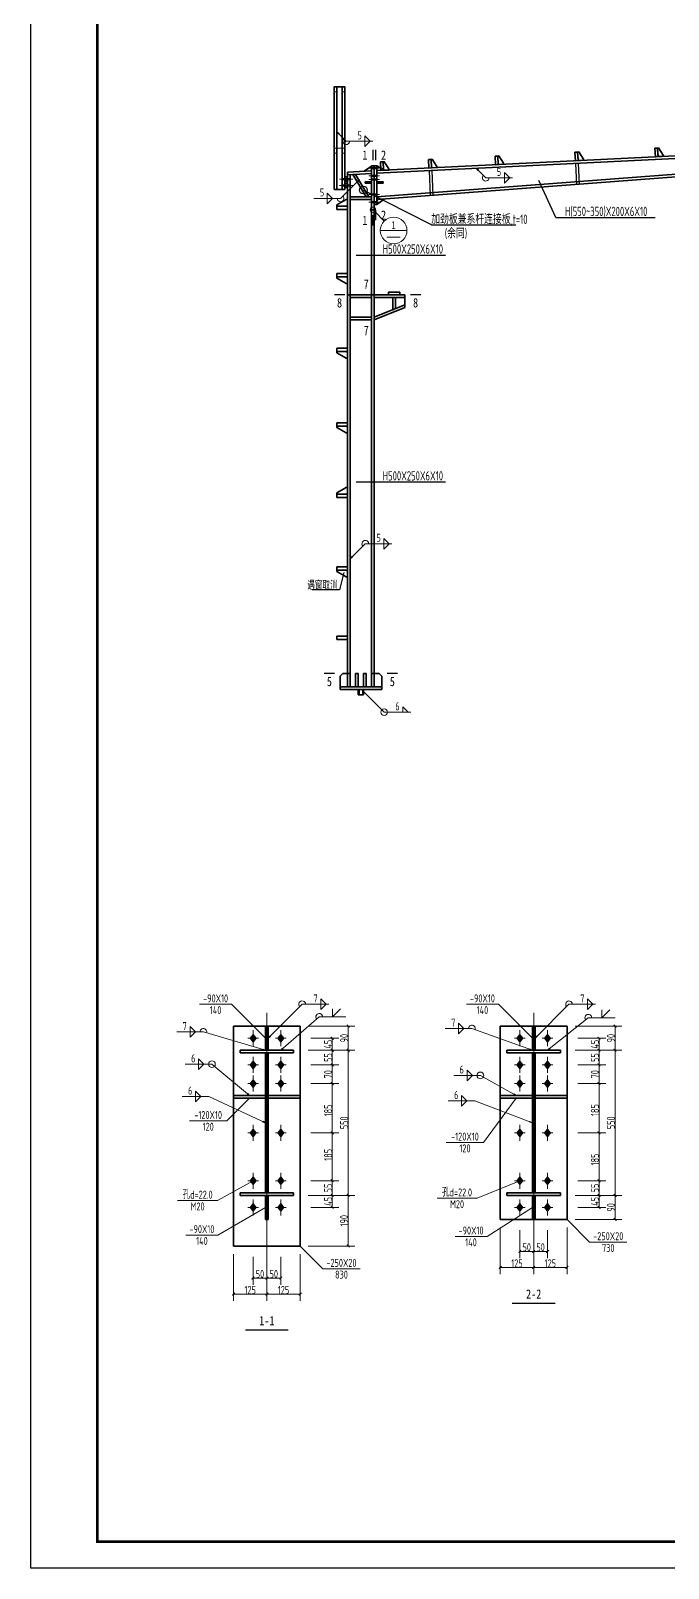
# Model space of a CAD drawing. Extents: x 2072855 to 2883818, y 17306032 to 17674225.
# Drawn here: x 2305502 to 2329397, y 17335470 to 17393118 of the extents above; entities that cross this region are included whole.
import ezdxf
from ezdxf.enums import TextEntityAlignment as Align

# ---------------------------------------------------------------- set-up
doc = ezdxf.new("R2010")
doc.units = 0
doc.header["$LTSCALE"] = 1000
doc.header["$MEASUREMENT"] = 0
doc.linetypes.add('线型6', pattern=[8.75, 5, -1.25, 1.25, -1.25])
for name, color, linetype, lineweight in [('10', 7, 'Continuous', 35), ('114', 2, 'Continuous', 18), ('116', 1, 'Continuous', 35), ('12', 2, 'Continuous', 35), ('14', 2, 'Continuous', 35), ('20', 2, 'Continuous', 35), ('墙线__粗线', 7, 'Continuous', 18), ('尺寸标注', 9, 'Continuous', 18), ('焊缝标注', 9, 'Continuous', 18), ('索引符号标注', 9, 'Continuous', 18), ('螺栓孔标注', 9, 'Continuous', 18), ('钢板标注', 9, 'Continuous', 18)]:
    doc.layers.add(name, color=color, linetype=linetype, lineweight=lineweight)
for name, color, linetype in [('3T_WOOD', 21, 'Continuous'), ('BALCONY', 6, 'Continuous'), ('TK', 4, 'Continuous')]:
    doc.layers.add(name, color=color, linetype=linetype)
doc.styles.add('FromPkpm', font='Pkpmeng', dxfattribs={"width": 0.7, "bigfont": 'hztxt'})
doc.styles.add('TSSD_Dimension', font='Tssdeng.shx', dxfattribs={"width": 0.7, "bigfont": 'hztxt.shx'})
doc.styles.add('宋体', font='', dxfattribs={"width": 0.8})
doc.styles.add('黑体', font='simhei.ttf', dxfattribs={"width": 0.8})
doc.styles.get('宋体').set_extended_font_data('SimSun')

# ---------------------------------------------------------------- blocks, each defined once
blk = doc.blocks.new('_ArchTick')
at = {"color": 0, "linetype": 'ByBlock', "const_width": 0.4}
blk.add_lwpolyline([(-0.5, -0.5), (0.5, 0.5)], dxfattribs=at)
blk = doc.blocks.new('w453w53')
at = {"layer": '12', "color": 4}
for p, q in [((473598, 1381074, -5700), (474078, 1381074, -5700)), ((473598, 1380924, -5700), (473598, 1381074, -5700)), ((473598, 1381074, -5700), (474078, 1381074, -5700)), ((473598, 1380924, -5700), (473598, 1380864, -5700)), ((473598, 1380864, -5700), (474019, 1380624, -5700)), ((474078, 1380865, -5700), (474018, 1380924, -5700)), ((474019, 1380624, -5700), (474078, 1380625, -5700)), ((474078, 1381074, -5700), (474078, 1380925, -5700)), ((474078, 1380625, -5700), (474078, 1380865, -5700))]:
    blk.add_line(p, q, dxfattribs=at)
at = {"layer": '12', "color": 4, "elevation": -5700}
blk.add_lwpolyline([(474078, 1380925), (473598, 1380925)], dxfattribs=at)
blk = doc.blocks.new('2Q3QQA2W3Q')
at = {"const_width": 37.7}
for points in [[(2196944, 17692849), (2196844, 17692849), (2196844, 17693043), (2197244, 17693043), (2197244, 17692849), (2197147, 17692849)], [(2196944, 17690549), (2196844, 17690549), (2196844, 17690743), (2197244, 17690743), (2197244, 17690549), (2197147, 17690549)]]:
    blk.add_lwpolyline(points, dxfattribs=at)
at = {"layer": '12', "color": 4}
for p, q in [((2196944, 17672443), (2197344, 17672443)), ((2196944, 17672318), (2196944, 17672443)), ((2196944, 17672443), (2197344, 17672443))]:
    blk.add_line(p, q, dxfattribs=at)
blk.add_lwpolyline([(2197344, 17672318), (2196944, 17672318)], dxfattribs=at)
at = {"extrusion": (0, 0, -1), "xscale": 0.8331249952316284, "yscale": 0.8331249952316284, "zscale": -0.8331250001039336, "rotation": 180}
for p in [(-1802378, 18839050, -4749), (-1802378, 18828250, -4749)]:
    blk.add_blockref('w453w53', p, dxfattribs=at)
at = {"extrusion": (0, 0, -1), "xscale": -0.8331249952316284, "yscale": 0.8331249952316284, "zscale": -0.8331250001039336}
for p in [(-1802378, 16535436, -4749), (-1802378, 16532636, -4749), (-1802378, 16529836, -4749), (-1802378, 16524436, -4749)]:
    blk.add_blockref('w453w53', p, dxfattribs=at)
blk = doc.blocks.new('GeYuanFrame_66021773', base_point=(20.09, 4.53))
at = {"layer": 'TK'}
blk.add_lwpolyline([(20.09, 4.53), (20.09, 598.53), (1176.09, 598.53), (1176.09, 4.53)], close=True, dxfattribs=at)
at = {"layer": 'TK', "const_width": 1}
blk.add_lwpolyline([(45.09, 588.53), (1166.09, 588.53), (1166.09, 14.53), (45.09, 14.53)], close=True, dxfattribs=at)

msp = doc.modelspace()

# ---------------------------------------------------------------- hatches: boundary and pattern name
at = {"layer": '10'}
for points in [[(2313832.6, 17355472.3), (2313732.6, 17355342.3), (2313832.6, 17355212.3), (2313932.6, 17355342.3)], [(2314872.6, 17355472.3), (2314772.6, 17355342.3), (2314872.6, 17355212.3), (2314972.6, 17355342.3)], [(2323832.6, 17355472.3), (2323732.6, 17355342.3), (2323832.6, 17355212.3), (2323932.6, 17355342.3)], [(2324872.6, 17355472.3), (2324772.6, 17355342.3), (2324872.6, 17355212.3), (2324972.6, 17355342.3)], [(2313832.6, 17354472.3), (2313732.6, 17354342.3), (2313832.6, 17354212.3), (2313932.6, 17354342.3)], [(2314872.6, 17354472.3), (2314772.6, 17354342.3), (2314872.6, 17354212.3), (2314972.6, 17354342.3)], [(2323832.6, 17354472.3), (2323732.6, 17354342.3), (2323832.6, 17354212.3), (2323932.6, 17354342.3)], [(2324872.6, 17354472.3), (2324772.6, 17354342.3), (2324872.6, 17354212.3), (2324972.6, 17354342.3)], [(2313832.6, 17353772.3), (2313732.6, 17353642.3), (2313832.6, 17353512.3), (2313932.6, 17353642.3)], [(2314872.6, 17353772.3), (2314772.6, 17353642.3), (2314872.6, 17353512.3), (2314972.6, 17353642.3)], [(2323832.6, 17353772.3), (2323732.6, 17353642.3), (2323832.6, 17353512.3), (2323932.6, 17353642.3)], [(2324872.6, 17353772.3), (2324772.6, 17353642.3), (2324872.6, 17353512.3), (2324972.6, 17353642.3)], [(2313832.6, 17351922.3), (2313732.6, 17351792.3), (2313832.6, 17351662.3), (2313932.6, 17351792.3)], [(2314872.6, 17351922.3), (2314772.6, 17351792.3), (2314872.6, 17351662.3), (2314972.6, 17351792.3)], [(2323832.6, 17351922.3), (2323732.6, 17351792.3), (2323832.6, 17351662.3), (2323932.6, 17351792.3)], [(2324872.6, 17351922.3), (2324772.6, 17351792.3), (2324872.6, 17351662.3), (2324972.6, 17351792.3)], [(2313832.6, 17350130.8), (2313732.6, 17350000.8), (2313832.6, 17349870.8), (2313932.6, 17350000.8)], [(2314872.6, 17350130.8), (2314772.6, 17350000.8), (2314872.6, 17349870.8), (2314972.6, 17350000.8)], [(2323832.6, 17350130.8), (2323732.6, 17350000.8), (2323832.6, 17349870.8), (2323932.6, 17350000.8)], [(2324872.6, 17350130.8), (2324772.6, 17350000.8), (2324872.6, 17349870.8), (2324972.6, 17350000.8)], [(2313832.6, 17349130.8), (2313732.6, 17349000.8), (2313832.6, 17348870.8), (2313932.6, 17349000.8)], [(2314872.6, 17349130.8), (2314772.6, 17349000.8), (2314872.6, 17348870.8), (2314972.6, 17349000.8)], [(2323832.6, 17349130.8), (2323732.6, 17349000.8), (2323832.6, 17348870.8), (2323932.6, 17349000.8)], [(2324872.6, 17349130.8), (2324772.6, 17349000.8), (2324872.6, 17348870.8), (2324972.6, 17349000.8)]]:
    msp.add_hatch(color=1, dxfattribs=at).paths.add_polyline_path(points)
at = {"layer": '焊缝标注'}
for points in [[(2316975.7, 17389331), (2317035.5, 17389249.6), (2317056.8, 17389270.7)], [(2322201.9, 17387959.9), (2322261.8, 17387878.4), (2322283.1, 17387899.6)], [(2317825.6, 17387539.3), (2317744.2, 17387479.3), (2317765.3, 17387458.1)], [(2317825.6, 17387539.3), (2317744.2, 17387479.3), (2317765.3, 17387458.1)], [(2317475.7, 17373319.9), (2317557, 17373380), (2317535.8, 17373401.2)], [(2317900.7, 17368418.7), (2317960.5, 17368337.2), (2317981.8, 17368358.4)], [(2314402.6, 17355342.3), (2314484, 17355402.4), (2314462.8, 17355423.6)], [(2324402.6, 17355342.3), (2324484, 17355402.4), (2324462.8, 17355423.6)], [(2314302.6, 17354892.3), (2314211, 17354934.9), (2314202.5, 17354906.2)], [(2314872.6, 17354892.3), (2314957.9, 17354946.6), (2314938.2, 17354969.2)], [(2324302.6, 17354892.3), (2324213.6, 17354940.3), (2324203.5, 17354912.1)], [(2324872.6, 17354892.3), (2324960.1, 17354943), (2324941.4, 17354966.4)], [(2313702.6, 17353192.3), (2313635.5, 17353267.9), (2313616.3, 17353244.9)], [(2323702.6, 17353192.3), (2323622.8, 17353254.3), (2323608.1, 17353228.2)], [(2314302.6, 17352171.5), (2314218.2, 17352227.2), (2314205.6, 17352200)], [(2324302.6, 17352171.5), (2324214.5, 17352221.1), (2324203.9, 17352193.1)]]:
    msp.add_hatch(color=256, dxfattribs=at).paths.add_polyline_path(points)

# ---------------------------------------------------------------- linework, layer by layer
at = {"color": 3, "lineweight": 35, "ltscale": 100}
for p, q in [((2316875.7, 17387163.6), (2316875.7, 17391018.7)), ((2316875.7, 17391018.7), (2316975.7, 17391018.7)), ((2316875.7, 17391018.7), (2317275.7, 17391018.7)), ((2316975.7, 17387163.6), (2316975.7, 17391018.7)), ((2317175.7, 17387163.6), (2317175.7, 17391018.7)), ((2317175.7, 17391018.7), (2317275.7, 17391018.7)), ((2317275.7, 17387163.6), (2317275.7, 17391018.7)), ((2318475.7, 17387873.7), (2333375.7, 17388618.7)), ((2318475.7, 17387773.6), (2333380.7, 17388518.8)), ((2317375.7, 17387718.6), (2317475.7, 17387723.6)), ((2317375.7, 17383218.7), (2317375.7, 17387718.6)), ((2317475.7, 17383218.7), (2317475.7, 17387723.6)), ((2318475.7, 17386886.7), (2333405.6, 17388019.5)), ((2318475.7, 17386786.4), (2333410.6, 17387919.6)), ((2316875.7, 17387163.6), (2317275.7, 17387163.6)), ((2318275.7, 17383218.7), (2318275.7, 17386406.4)), ((2318275.7, 17386406.4), (2318375.7, 17386406.4)), ((2318375.7, 17383218.7), (2318375.7, 17386406.4)), ((2317375.7, 17368518.7), (2317375.7, 17383218.7)), ((2317375.7, 17383218.7), (2317475.7, 17383218.7)), ((2317475.7, 17368518.7), (2317475.7, 17383218.7)), ((2317475.7, 17383218.7), (2318275.7, 17383218.7)), ((2318275.7, 17368518.7), (2318275.7, 17383218.7)), ((2318275.7, 17383218.7), (2318375.7, 17383218.7)), ((2318375.7, 17368518.7), (2318375.7, 17383218.7))]:
    msp.add_line(p, q, dxfattribs=at)
at = {"layer": '10', "linetype": '线型6', "lineweight": 18, "ltscale": 100}
for p, q in [((2314352.6, 17347050.8), (2314352.6, 17356300.8)), ((2324352.6, 17348050.8), (2324352.6, 17356300.8))]:
    msp.add_line(p, q, dxfattribs=at)
at = {"layer": '10', "color": 9, "lineweight": 18, "ltscale": 100}
for p, q in [((2313832.6, 17355642.3), (2313832.6, 17355042.3)), ((2314872.6, 17355642.3), (2314872.6, 17355042.3)), ((2323832.6, 17355642.3), (2323832.6, 17355042.3)), ((2324872.6, 17355642.3), (2324872.6, 17355042.3)), ((2314032.6, 17355342.3), (2313632.6, 17355342.3)), ((2315072.6, 17355342.3), (2314672.6, 17355342.3)), ((2324032.6, 17355342.3), (2323632.6, 17355342.3)), ((2325072.6, 17355342.3), (2324672.6, 17355342.3)), ((2314032.6, 17354342.3), (2313632.6, 17354342.3)), ((2313832.6, 17354642.3), (2313832.6, 17354042.3)), ((2315072.6, 17354342.3), (2314672.6, 17354342.3)), ((2314872.6, 17354642.3), (2314872.6, 17354042.3)), ((2324032.6, 17354342.3), (2323632.6, 17354342.3)), ((2323832.6, 17354642.3), (2323832.6, 17354042.3)), ((2325072.6, 17354342.3), (2324672.6, 17354342.3)), ((2324872.6, 17354642.3), (2324872.6, 17354042.3)), ((2313832.6, 17353942.3), (2313832.6, 17353342.3)), ((2314872.6, 17353942.3), (2314872.6, 17353342.3)), ((2323832.6, 17353942.3), (2323832.6, 17353342.3)), ((2324872.6, 17353942.3), (2324872.6, 17353342.3)), ((2314032.6, 17353642.3), (2313632.6, 17353642.3)), ((2315072.6, 17353642.3), (2314672.6, 17353642.3)), ((2324032.6, 17353642.3), (2323632.6, 17353642.3)), ((2325072.6, 17353642.3), (2324672.6, 17353642.3)), ((2313832.6, 17352092.3), (2313832.6, 17351492.3)), ((2314872.6, 17352092.3), (2314872.6, 17351492.3)), ((2323832.6, 17352092.3), (2323832.6, 17351492.3)), ((2324872.6, 17352092.3), (2324872.6, 17351492.3)), ((2314032.6, 17351792.3), (2313632.6, 17351792.3)), ((2315072.6, 17351792.3), (2314672.6, 17351792.3)), ((2324032.6, 17351792.3), (2323632.6, 17351792.3)), ((2325072.6, 17351792.3), (2324672.6, 17351792.3)), ((2313832.6, 17350300.8), (2313832.6, 17349700.8)), ((2314872.6, 17350300.8), (2314872.6, 17349700.8)), ((2323832.6, 17350300.8), (2323832.6, 17349700.8)), ((2324872.6, 17350300.8), (2324872.6, 17349700.8)), ((2314032.6, 17350000.8), (2313632.6, 17350000.8)), ((2315072.6, 17350000.8), (2314672.6, 17350000.8)), ((2324032.6, 17350000.8), (2323632.6, 17350000.8)), ((2325072.6, 17350000.8), (2324672.6, 17350000.8)), ((2313832.6, 17349300.8), (2313832.6, 17348700.8)), ((2314872.6, 17349300.8), (2314872.6, 17348700.8)), ((2323832.6, 17349300.8), (2323832.6, 17348700.8)), ((2324872.6, 17349300.8), (2324872.6, 17348700.8)), ((2314032.6, 17349000.8), (2313632.6, 17349000.8)), ((2315072.6, 17349000.8), (2314672.6, 17349000.8)), ((2324032.6, 17349000.8), (2323632.6, 17349000.8)), ((2325072.6, 17349000.8), (2324672.6, 17349000.8))]:
    msp.add_line(p, q, dxfattribs=at)
at = {"layer": '10', "color": 3, "lineweight": 35, "ltscale": 100}
for p, q in [((2315352.6, 17354892.3), (2313352.6, 17354892.3)), ((2313352.6, 17354892.3), (2313352.6, 17354792.3)), ((2315352.6, 17354792.3), (2315352.6, 17354892.3)), ((2325352.6, 17354892.3), (2323352.6, 17354892.3)), ((2323352.6, 17354892.3), (2323352.6, 17354792.3)), ((2325352.6, 17354792.3), (2325352.6, 17354892.3)), ((2313352.6, 17354792.3), (2315352.6, 17354792.3)), ((2314302.6, 17349550.8), (2314302.6, 17354792.3)), ((2314402.6, 17349550.8), (2314402.6, 17354792.3)), ((2323352.6, 17354792.3), (2325352.6, 17354792.3)), ((2324302.6, 17349550.8), (2324302.6, 17354792.3)), ((2324402.6, 17349550.8), (2324402.6, 17354792.3)), ((2315352.6, 17349550.8), (2313352.6, 17349550.8)), ((2313352.6, 17349550.8), (2313352.6, 17349450.8)), ((2313352.6, 17349450.8), (2315352.6, 17349450.8)), ((2315352.6, 17349450.8), (2315352.6, 17349550.8)), ((2325352.6, 17349550.8), (2323352.6, 17349550.8)), ((2323352.6, 17349550.8), (2323352.6, 17349450.8)), ((2323352.6, 17349450.8), (2325352.6, 17349450.8)), ((2325352.6, 17349450.8), (2325352.6, 17349550.8))]:
    msp.add_line(p, q, dxfattribs=at)
at = {"layer": '10', "lineweight": 35, "ltscale": 100, "const_width": 50}
for points in [[(2318325.7, 17388655.4), (2318325.7, 17388255.4)], [(2318425.7, 17388655.4), (2318425.7, 17388255.4)], [(2318325.7, 17385806.4), (2318325.7, 17386206.4)], [(2318425.7, 17386006.4), (2318425.7, 17386406.4)], [(2318375.7, 17383818.7), (2318375.7, 17383418.7)], [(2316875.7, 17383218.7), (2317275.7, 17383218.7)], [(2320125.7, 17383218.7), (2319725.7, 17383218.7)], [(2318375.7, 17381678.7), (2318375.7, 17382078.7)], [(2316495.7, 17369018.7), (2316895.7, 17369018.7)], [(2319255.7, 17369018.7), (2318855.7, 17369018.7)], [(2323542.6, 17345400.8), (2325162.6, 17345400.8)], [(2313542.6, 17344400.8), (2315162.6, 17344400.8)]]:
    msp.add_lwpolyline(points, dxfattribs=at)
at = {"layer": '10', "color": 1, "linetype": 'Continuous'}
for points in [[(2313832.6, 17355472.3), (2313732.6, 17355342.3), (2313832.6, 17355212.3), (2313932.6, 17355342.3)], [(2314872.6, 17355472.3), (2314772.6, 17355342.3), (2314872.6, 17355212.3), (2314972.6, 17355342.3)], [(2323832.6, 17355472.3), (2323732.6, 17355342.3), (2323832.6, 17355212.3), (2323932.6, 17355342.3)], [(2324872.6, 17355472.3), (2324772.6, 17355342.3), (2324872.6, 17355212.3), (2324972.6, 17355342.3)], [(2313832.6, 17354472.3), (2313732.6, 17354342.3), (2313832.6, 17354212.3), (2313932.6, 17354342.3)], [(2314872.6, 17354472.3), (2314772.6, 17354342.3), (2314872.6, 17354212.3), (2314972.6, 17354342.3)], [(2323832.6, 17354472.3), (2323732.6, 17354342.3), (2323832.6, 17354212.3), (2323932.6, 17354342.3)], [(2324872.6, 17354472.3), (2324772.6, 17354342.3), (2324872.6, 17354212.3), (2324972.6, 17354342.3)], [(2313832.6, 17353772.3), (2313732.6, 17353642.3), (2313832.6, 17353512.3), (2313932.6, 17353642.3)], [(2314872.6, 17353772.3), (2314772.6, 17353642.3), (2314872.6, 17353512.3), (2314972.6, 17353642.3)], [(2323832.6, 17353772.3), (2323732.6, 17353642.3), (2323832.6, 17353512.3), (2323932.6, 17353642.3)], [(2324872.6, 17353772.3), (2324772.6, 17353642.3), (2324872.6, 17353512.3), (2324972.6, 17353642.3)], [(2313832.6, 17351922.3), (2313732.6, 17351792.3), (2313832.6, 17351662.3), (2313932.6, 17351792.3)], [(2314872.6, 17351922.3), (2314772.6, 17351792.3), (2314872.6, 17351662.3), (2314972.6, 17351792.3)], [(2323832.6, 17351922.3), (2323732.6, 17351792.3), (2323832.6, 17351662.3), (2323932.6, 17351792.3)], [(2324872.6, 17351922.3), (2324772.6, 17351792.3), (2324872.6, 17351662.3), (2324972.6, 17351792.3)], [(2313832.6, 17350130.8), (2313732.6, 17350000.8), (2313832.6, 17349870.8), (2313932.6, 17350000.8)], [(2314872.6, 17350130.8), (2314772.6, 17350000.8), (2314872.6, 17349870.8), (2314972.6, 17350000.8)], [(2323832.6, 17350130.8), (2323732.6, 17350000.8), (2323832.6, 17349870.8), (2323932.6, 17350000.8)], [(2324872.6, 17350130.8), (2324772.6, 17350000.8), (2324872.6, 17349870.8), (2324972.6, 17350000.8)], [(2313832.6, 17349130.8), (2313732.6, 17349000.8), (2313832.6, 17348870.8), (2313932.6, 17349000.8)], [(2314872.6, 17349130.8), (2314772.6, 17349000.8), (2314872.6, 17348870.8), (2314972.6, 17349000.8)], [(2323832.6, 17349130.8), (2323732.6, 17349000.8), (2323832.6, 17348870.8), (2323932.6, 17349000.8)], [(2324872.6, 17349130.8), (2324772.6, 17349000.8), (2324872.6, 17348870.8), (2324972.6, 17349000.8)]]:
    msp.add_lwpolyline(points, close=True, dxfattribs=at)
at = {"layer": '114', "lineweight": 18, "ltscale": 100}
for p, q in [((2318175.7, 17387963.7), (2318575.7, 17387963.7)), ((2317075.7, 17387558.6), (2317575.7, 17387558.6)), ((2317075.7, 17387318.6), (2317575.7, 17387318.6)), ((2318175.7, 17387683.6), (2318575.7, 17387683.6)), ((2318175.7, 17387543.6), (2318575.7, 17387543.6)), ((2318175.7, 17386976.7), (2318575.7, 17386976.7)), ((2318175.7, 17386696.4), (2318575.7, 17386696.4))]:
    msp.add_line(p, q, dxfattribs=at)
at = {"layer": '114', "color": 1, "lineweight": 70, "ltscale": 100}
for p, q in [((2318275.7, 17387963.7), (2318475.7, 17387963.7)), ((2317175.7, 17387558.6), (2317475.7, 17387558.6)), ((2317175.7, 17387318.6), (2317475.7, 17387318.6)), ((2318275.7, 17387683.6), (2318475.7, 17387683.6)), ((2318275.7, 17387543.6), (2318475.7, 17387543.6)), ((2318275.7, 17386976.7), (2318475.7, 17386976.7)), ((2318275.7, 17386696.4), (2318475.7, 17386696.4))]:
    msp.add_line(p, q, dxfattribs=at)
at = {"layer": '116', "lineweight": 35, "ltscale": 100}
for p, q in [((2317775.7, 17368418.7), (2317775.7, 17368218.7)), ((2317775.7, 17368218.7), (2317975.7, 17368218.7)), ((2317805.7, 17368418.7), (2317805.7, 17368218.7)), ((2317945.7, 17368418.7), (2317945.7, 17368218.7)), ((2317975.7, 17368418.7), (2317975.7, 17368218.7))]:
    msp.add_line(p, q, dxfattribs=at)
at = {"layer": '12', "lineweight": 35, "ltscale": 100}
for p, q in [((2320508.2, 17388295.6), (2320408.4, 17388290.6)), ((2320408.4, 17388290.6), (2320424.4, 17387971)), ((2320524.2, 17387976), (2320508.2, 17388295.6)), ((2323005.1, 17388420.4), (2322905.2, 17388415.4)), ((2322905.2, 17388415.4), (2322921.2, 17388095.8)), ((2323021.1, 17388100.8), (2323005.1, 17388420.4)), ((2326001.4, 17388570.4), (2325901.5, 17388565.4)), ((2325901.5, 17388565.4), (2325917.5, 17388245.8)), ((2326017.4, 17388250.8), (2326001.4, 17388570.4)), ((2328997.6, 17388720.2), (2328897.7, 17388715.2)), ((2328897.7, 17388715.2), (2328913.7, 17388395.6)), ((2328913.7, 17388395.6), (2329013.6, 17388400.6)), ((2329013.6, 17388400.6), (2328997.6, 17388720.2)), ((2318710.5, 17388205.7), (2318610.6, 17388200.7)), ((2318610.6, 17388200.7), (2318626.6, 17387881.1)), ((2318626.6, 17387881.1), (2318726.5, 17387886.1)), ((2318726.5, 17387886.1), (2318710.5, 17388205.7)), ((2320424.4, 17387971), (2320524.2, 17387976)), ((2322921.2, 17388095.8), (2323021.1, 17388100.8)), ((2325917.5, 17388245.8), (2326017.4, 17388250.8))]:
    msp.add_line(p, q, dxfattribs=at)
for points in [[(2320722, 17388025.9), (2320724, 17387986), (2320564.2, 17387978), (2320522.2, 17388015.9), (2320508.2, 17388295.6), (2320548.2, 17388297.6)], [(2323218.9, 17388150.8), (2323220.9, 17388110.8), (2323061.1, 17388102.8), (2323019.1, 17388140.8), (2323005.1, 17388420.4), (2323045.1, 17388422.4)], [(2326215.1, 17388300.7), (2326217.1, 17388260.8), (2326057.3, 17388252.8), (2326015.4, 17388290.7), (2326001.4, 17388570.4), (2326041.3, 17388572.4)], [(2329211.4, 17388450.5), (2329213.4, 17388410.6), (2329053.6, 17388402.6), (2329011.6, 17388440.5), (2328997.6, 17388720.2), (2329037.6, 17388722.2)], [(2318924.2, 17387936), (2318926.2, 17387896.1), (2318766.4, 17387888.1), (2318724.5, 17387926), (2318710.5, 17388205.7), (2318750.4, 17388207.7)]]:
    msp.add_lwpolyline(points, close=True, dxfattribs=at)
at = {"layer": '14', "lineweight": 35, "ltscale": 100}
for p, q in [((2317375.7, 17387818.7), (2318275.7, 17387863.7)), ((2317375.7, 17387718.6), (2317375.7, 17387818.7)), ((2318275.7, 17387763.6), (2317375.7, 17387718.6)), ((2317675.4, 17387733.6), (2317575.5, 17387728.6)), ((2317575.5, 17387728.6), (2318075.7, 17386886.6)), ((2318175.7, 17386886.6), (2317675.4, 17387733.6)), ((2317996, 17387849.7), (2318275.7, 17388043.7)), ((2318235.7, 17387861.7), (2317996, 17387849.7)), ((2318275.7, 17387903.7), (2318235.7, 17387861.7)), ((2318275.7, 17386406.4), (2318275.7, 17388055.4)), ((2318275.7, 17388055.4), (2318375.7, 17388055.4)), ((2318275.7, 17388043.7), (2318275.7, 17387903.7)), ((2318275.7, 17387863.7), (2318275.7, 17387763.6)), ((2318375.7, 17388055.4), (2318375.7, 17386406.4)), ((2318375.7, 17386606.4), (2318375.7, 17388055.4)), ((2318375.7, 17388055.4), (2318475.7, 17388055.4)), ((2318475.7, 17388055.4), (2318475.7, 17386606.4)), ((2318475.7, 17387913.7), (2318475.7, 17388053.7)), ((2318475.7, 17388053.7), (2318755.3, 17387887.7)), ((2318515.6, 17387875.7), (2318475.7, 17387913.7)), ((2318755.3, 17387887.7), (2318515.6, 17387875.7)), ((2317275.7, 17387478.6), (2317275.7, 17387638.6)), ((2317275.7, 17387638.6), (2317375.7, 17387638.6)), ((2317375.7, 17387478.6), (2317275.7, 17387478.6)), ((2317275.7, 17387238.6), (2317275.7, 17387398.6)), ((2317275.7, 17387398.6), (2317375.7, 17387398.6)), ((2317375.7, 17387238.6), (2317275.7, 17387238.6)), ((2317375.7, 17387638.6), (2317375.7, 17387478.6)), ((2317375.7, 17387398.6), (2317375.7, 17387238.6)), ((2318275.7, 17387453.6), (2318035.7, 17387453.6)), ((2318035.7, 17387453.6), (2318035.7, 17387403.6)), ((2318035.7, 17387403.6), (2318275.7, 17387403.6)), ((2318275.7, 17387403.6), (2318275.7, 17387453.6)), ((2318475.7, 17387453.6), (2318715.7, 17387453.6)), ((2318475.7, 17387403.6), (2318475.7, 17387453.6)), ((2318715.7, 17387403.6), (2318475.7, 17387403.6)), ((2318715.7, 17387453.6), (2318715.7, 17387403.6)), ((2317475.7, 17386886.6), (2318275.7, 17386886.6)), ((2317475.7, 17386786.6), (2317475.7, 17386886.6)), ((2318275.7, 17386786.6), (2317475.7, 17386786.6)), ((2318075.7, 17386886.6), (2318175.7, 17386886.6)), ((2318275.7, 17386886.6), (2318275.7, 17386786.6)), ((2318475.7, 17386606.4), (2318375.7, 17386606.4)), ((2318754.9, 17386807.6), (2318475.7, 17386606.4)), ((2318475.7, 17386746.4), (2318515.5, 17386789.5)), ((2318475.7, 17386606.4), (2318475.7, 17386746.4)), ((2318515.5, 17386789.5), (2318754.9, 17386807.6)), ((2318375.7, 17386406.4), (2318275.7, 17386406.4)), ((2317475.7, 17383218.7), (2318275.7, 17383218.7)), ((2317475.7, 17383118.7), (2317475.7, 17383218.7)), ((2318275.7, 17383118.7), (2317475.7, 17383118.7)), ((2318275.7, 17383218.7), (2318275.7, 17383118.7)), ((2318375.7, 17383218.7), (2319525.7, 17383218.7)), ((2318375.7, 17383118.7), (2318375.7, 17383218.7)), ((2319525.7, 17383118.7), (2318375.7, 17383118.7)), ((2318375.7, 17383118.7), (2318375.7, 17382378.7)), ((2319525.7, 17383118.7), (2318375.7, 17383118.7)), ((2318915.7, 17383318.7), (2319335.7, 17383318.7)), ((2318915.7, 17383218.7), (2318915.7, 17383318.7)), ((2319335.7, 17383218.7), (2318915.7, 17383218.7)), ((2319075.7, 17382658.7), (2319075.7, 17383118.7)), ((2319075.7, 17383118.7), (2319175.7, 17383118.7)), ((2319175.7, 17383118.7), (2319175.7, 17382698.7)), ((2319335.7, 17383318.7), (2319335.7, 17383218.7)), ((2319525.7, 17383218.7), (2319525.7, 17383118.7)), ((2319525.7, 17382838.7), (2319525.7, 17383118.7)), ((2318375.7, 17382378.7), (2319525.7, 17382838.7)), ((2318375.7, 17382378.7), (2319525.7, 17382838.7)), ((2319525.7, 17382738.7), (2318375.7, 17382278.7)), ((2319175.7, 17382698.7), (2319075.7, 17382658.7)), ((2319525.7, 17382838.7), (2319525.7, 17382738.7)), ((2317475.7, 17382378.7), (2318275.7, 17382378.7)), ((2317475.7, 17382278.7), (2317475.7, 17382378.7)), ((2318275.7, 17382278.7), (2317475.7, 17382278.7)), ((2318275.7, 17382378.7), (2318275.7, 17382278.7)), ((2318375.7, 17382278.7), (2318375.7, 17382378.7)), ((2317095.7, 17368918.7), (2317195.7, 17369018.7)), ((2317095.7, 17368518.7), (2317095.7, 17368918.7)), ((2317195.7, 17369018.7), (2317375.7, 17369018.7)), ((2317375.7, 17369018.7), (2317375.7, 17368558.7)), ((2317375.7, 17368518.7), (2317375.7, 17369018.7)), ((2317375.7, 17369018.7), (2317475.7, 17369018.7)), ((2317475.7, 17369018.7), (2317475.7, 17368518.7)), ((2317675.7, 17368518.7), (2317675.7, 17369018.7)), ((2317675.7, 17369018.7), (2317775.7, 17369018.7)), ((2317775.7, 17369018.7), (2317775.7, 17368518.7)), ((2317975.7, 17368518.7), (2317975.7, 17369018.7)), ((2317975.7, 17369018.7), (2318075.7, 17369018.7)), ((2318075.7, 17369018.7), (2318075.7, 17368518.7)), ((2318275.7, 17368518.7), (2318275.7, 17369018.7)), ((2318275.7, 17369018.7), (2318375.7, 17369018.7)), ((2318375.7, 17369018.7), (2318375.7, 17368558.7)), ((2318555.7, 17369018.7), (2318375.7, 17369018.7)), ((2318375.7, 17369018.7), (2318375.7, 17368518.7)), ((2318655.7, 17368918.7), (2318555.7, 17369018.7)), ((2318655.7, 17368518.7), (2318655.7, 17368918.7)), ((2317095.7, 17368418.7), (2317095.7, 17368518.7)), ((2317095.7, 17368518.7), (2318655.7, 17368518.7)), ((2317335.7, 17368518.7), (2317095.7, 17368518.7)), ((2318655.7, 17368418.7), (2317095.7, 17368418.7)), ((2317375.7, 17368558.7), (2317335.7, 17368518.7)), ((2317475.7, 17368518.7), (2317375.7, 17368518.7)), ((2317775.7, 17368518.7), (2317675.7, 17368518.7)), ((2318075.7, 17368518.7), (2317975.7, 17368518.7)), ((2318375.7, 17368518.7), (2318275.7, 17368518.7)), ((2318375.7, 17368558.7), (2318415.7, 17368518.7)), ((2318415.7, 17368518.7), (2318655.7, 17368518.7)), ((2318655.7, 17368518.7), (2318655.7, 17368418.7))]:
    msp.add_line(p, q, dxfattribs=at)
at = {"layer": '20', "lineweight": 35, "ltscale": 100}
for p, q in [((2315602.6, 17355800.8), (2313102.6, 17355800.8)), ((2313102.6, 17355800.8), (2313102.6, 17347550.8)), ((2314402.6, 17355792.3), (2314302.6, 17355792.3)), ((2314302.6, 17355792.3), (2314302.6, 17354892.3)), ((2314402.6, 17354892.3), (2314402.6, 17355792.3)), ((2315602.6, 17347550.8), (2315602.6, 17355800.8)), ((2325602.6, 17355800.8), (2323102.6, 17355800.8)), ((2323102.6, 17355800.8), (2323102.6, 17348550.8)), ((2324402.6, 17355792.3), (2324302.6, 17355792.3)), ((2324302.6, 17355792.3), (2324302.6, 17354892.3)), ((2324402.6, 17354892.3), (2324402.6, 17355792.3)), ((2325602.6, 17348550.8), (2325602.6, 17355800.8)), ((2314302.6, 17354892.3), (2314402.6, 17354892.3)), ((2324302.6, 17354892.3), (2324402.6, 17354892.3)), ((2314302.6, 17353192.3), (2313102.6, 17353192.3)), ((2313102.6, 17353192.3), (2313102.6, 17353092.3)), ((2314302.6, 17353092.3), (2314302.6, 17353192.3)), ((2314402.6, 17353192.3), (2315602.6, 17353192.3)), ((2314402.6, 17353092.3), (2314402.6, 17353192.3)), ((2315602.6, 17353192.3), (2315602.6, 17353092.3)), ((2324302.6, 17353192.3), (2323102.6, 17353192.3)), ((2323102.6, 17353192.3), (2323102.6, 17353092.3)), ((2324302.6, 17353092.3), (2324302.6, 17353192.3)), ((2324402.6, 17353192.3), (2325602.6, 17353192.3)), ((2324402.6, 17353092.3), (2324402.6, 17353192.3)), ((2325602.6, 17353192.3), (2325602.6, 17353092.3)), ((2313102.6, 17353092.3), (2314302.6, 17353092.3)), ((2315602.6, 17353092.3), (2314402.6, 17353092.3)), ((2323102.6, 17353092.3), (2324302.6, 17353092.3)), ((2325602.6, 17353092.3), (2324402.6, 17353092.3)), ((2314302.6, 17349450.8), (2314402.6, 17349450.8)), ((2314302.6, 17348550.8), (2314302.6, 17349450.8)), ((2314402.6, 17349450.8), (2314402.6, 17348550.8)), ((2324302.6, 17349450.8), (2324402.6, 17349450.8)), ((2324302.6, 17348550.8), (2324302.6, 17349450.8)), ((2324402.6, 17349450.8), (2324402.6, 17348550.8)), ((2314402.6, 17348550.8), (2314302.6, 17348550.8)), ((2323102.6, 17348550.8), (2325602.6, 17348550.8)), ((2324402.6, 17348550.8), (2324302.6, 17348550.8)), ((2313102.6, 17347550.8), (2315602.6, 17347550.8))]:
    msp.add_line(p, q, dxfattribs=at)
at = {"layer": '3T_WOOD'}
for points in [[(2320429.4, 17387870.5), (2320476, 17386938.2)], [(2320529.3, 17387875.5), (2320575.8, 17386945.8)], [(2325922.5, 17388145.9), (2325962.1, 17387354.4)], [(2326022.3, 17388150.9), (2326061.8, 17387362)]]:
    msp.add_lwpolyline(points, dxfattribs=at)
msp.add_circle((2317969.5, 17387144.7), 146.3, dxfattribs=at)
at = {"layer": 'BALCONY'}
for p, q in [((2320521.3, 17385838.8), (2317985.1, 17387123.7)), ((2325184.2, 17386116.7, -1.8), (2324542.3, 17387501.1)), ((2325184.2, 17386116.7, -1.8), (2328911.3, 17386116.7, -1.8)), ((2320521.3, 17385838.8), (2323677.8, 17385838.8)), ((2317696.8, 17384706.1), (2321049.9, 17384706.1)), ((2317696.8, 17376201.3), (2321049.9, 17376201.3))]:
    msp.add_line(p, q, dxfattribs=at)
msp.add_lwpolyline([(2317242.4, 17372801.3), (2317079.9, 17372152.3), (2316045.4, 17372152.3)], dxfattribs=at)
at = {"layer": '墙线__粗线', "lineweight": 18, "ltscale": 100}
msp.add_circle((2318325.7, 17386406.4), 100, dxfattribs=at)
at = {"layer": '尺寸标注', "linetype": 'Continuous', "lineweight": 18}
for p, q in [((2315902.6, 17355800.8), (2317652.6, 17355800.8)), ((2317402.6, 17354892.3), (2317402.6, 17355800.8)), ((2325902.6, 17355800.8), (2327652.6, 17355800.8)), ((2327402.6, 17354892.3), (2327402.6, 17355800.8)), ((2315902.6, 17354892.3), (2317652.6, 17354892.3)), ((2315902.6, 17354892.3), (2317652.6, 17354892.3)), ((2316002.6, 17355342.3), (2317052.6, 17355342.3)), ((2316002.6, 17354892.3), (2317052.6, 17354892.3)), ((2316002.6, 17354892.3), (2317052.6, 17354892.3)), ((2316802.6, 17354892.3), (2316802.6, 17355342.3)), ((2316802.6, 17354342.3), (2316802.6, 17354892.3)), ((2317402.6, 17349450.8), (2317402.6, 17354892.3)), ((2325902.6, 17354892.3), (2327652.6, 17354892.3)), ((2325902.6, 17354892.3), (2327652.6, 17354892.3)), ((2326002.6, 17355342.3), (2327052.6, 17355342.3)), ((2326002.6, 17354892.3), (2327052.6, 17354892.3)), ((2326002.6, 17354892.3), (2327052.6, 17354892.3)), ((2326802.6, 17354892.3), (2326802.6, 17355342.3)), ((2326802.6, 17354342.3), (2326802.6, 17354892.3)), ((2327402.6, 17349450.8), (2327402.6, 17354892.3)), ((2316002.6, 17354342.3), (2317052.6, 17354342.3)), ((2316002.6, 17354342.3), (2317052.6, 17354342.3)), ((2316802.6, 17353642.3), (2316802.6, 17354342.3)), ((2326002.6, 17354342.3), (2327052.6, 17354342.3)), ((2326002.6, 17354342.3), (2327052.6, 17354342.3)), ((2326802.6, 17353642.3), (2326802.6, 17354342.3)), ((2316002.6, 17353642.3), (2317052.6, 17353642.3)), ((2316002.6, 17353642.3), (2317052.6, 17353642.3)), ((2316802.6, 17350000.8), (2316802.6, 17353642.3)), ((2326002.6, 17353642.3), (2327052.6, 17353642.3)), ((2326002.6, 17353642.3), (2327052.6, 17353642.3)), ((2326802.6, 17350000.8), (2326802.6, 17353642.3)), ((2316002.6, 17351792.3), (2317052.6, 17351792.3)), ((2316002.6, 17351792.3), (2317052.6, 17351792.3)), ((2326002.6, 17351792.3), (2327052.6, 17351792.3)), ((2326002.6, 17351792.3), (2327052.6, 17351792.3)), ((2316002.6, 17350000.8), (2317052.6, 17350000.8)), ((2316002.6, 17350000.8), (2317052.6, 17350000.8)), ((2316802.6, 17349450.8), (2316802.6, 17350000.8)), ((2326002.6, 17350000.8), (2327052.6, 17350000.8)), ((2326002.6, 17350000.8), (2327052.6, 17350000.8)), ((2326802.6, 17349450.8), (2326802.6, 17350000.8)), ((2315902.6, 17349450.8), (2317652.6, 17349450.8)), ((2315902.6, 17349450.8), (2317652.6, 17349450.8)), ((2316002.6, 17349450.8), (2317052.6, 17349450.8)), ((2316002.6, 17349450.8), (2317052.6, 17349450.8)), ((2316802.6, 17349450.8), (2316802.6, 17349000.8)), ((2317402.6, 17347550.8), (2317402.6, 17349450.8)), ((2325902.6, 17349450.8), (2327652.6, 17349450.8)), ((2325902.6, 17349450.8), (2327652.6, 17349450.8)), ((2326002.6, 17349450.8), (2327052.6, 17349450.8)), ((2326002.6, 17349450.8), (2327052.6, 17349450.8)), ((2326802.6, 17349450.8), (2326802.6, 17349000.8)), ((2327402.6, 17348550.8), (2327402.6, 17349450.8)), ((2316002.6, 17349000.8), (2317052.6, 17349000.8)), ((2325902.6, 17348550.8), (2327652.6, 17348550.8)), ((2326002.6, 17349000.8), (2327052.6, 17349000.8)), ((2323102.6, 17348250.8), (2323102.6, 17346500.8)), ((2323832.6, 17348150.8), (2323832.6, 17347100.8)), ((2324352.6, 17348250.8), (2324352.6, 17346500.8)), ((2324352.6, 17348250.8), (2324352.6, 17346500.8)), ((2324352.6, 17348150.8), (2324352.6, 17347100.8)), ((2324352.6, 17348150.8), (2324352.6, 17347100.8)), ((2324872.6, 17348150.8), (2324872.6, 17347100.8)), ((2325602.6, 17348250.8), (2325602.6, 17346500.8)), ((2315902.6, 17347550.8), (2317652.6, 17347550.8)), ((2323832.6, 17347350.8), (2324352.6, 17347350.8)), ((2324352.6, 17347350.8), (2324872.6, 17347350.8)), ((2313102.6, 17347250.8), (2313102.6, 17345500.8)), ((2313832.6, 17347150.8), (2313832.6, 17346100.8)), ((2314352.6, 17347250.8), (2314352.6, 17345500.8)), ((2314352.6, 17347250.8), (2314352.6, 17345500.8)), ((2314352.6, 17347150.8), (2314352.6, 17346100.8)), ((2314352.6, 17347150.8), (2314352.6, 17346100.8)), ((2314872.6, 17347150.8), (2314872.6, 17346100.8)), ((2315602.6, 17347250.8), (2315602.6, 17345500.8)), ((2313832.6, 17346350.8), (2314352.6, 17346350.8)), ((2314352.6, 17346350.8), (2314872.6, 17346350.8)), ((2323102.6, 17346750.8), (2324352.6, 17346750.8)), ((2324352.6, 17346750.8), (2325602.6, 17346750.8)), ((2313102.6, 17345750.8), (2314352.6, 17345750.8)), ((2314352.6, 17345750.8), (2315602.6, 17345750.8))]:
    msp.add_line(p, q, dxfattribs=at)
at = {"layer": '焊缝标注', "lineweight": 18, "ltscale": 100}
for p, q in [((2316975.7, 17389331), (2317328.2, 17388976.5)), ((2317328.2, 17388976.5), (2318328.2, 17388976.5)), ((2318028.2, 17389176.5), (2318228.2, 17388976.5)), ((2318028.2, 17388976.5), (2318028.2, 17389176.5)), ((2318028.2, 17388776.5), (2318228.2, 17388976.5)), ((2318028.2, 17388976.5), (2318028.2, 17388776.5)), ((2322201.9, 17387959.9), (2322554.5, 17387605.3)), ((2323254.5, 17387805.3), (2323454.5, 17387605.3)), ((2323254.5, 17387605.3), (2323254.5, 17387805.3)), ((2317825.6, 17387539.3), (2317117.1, 17386833.6)), ((2317825.6, 17387539.3), (2317117.1, 17386833.6)), ((2322554.5, 17387605.3), (2323554.5, 17387605.3)), ((2323254.5, 17387405.3), (2323454.5, 17387605.3)), ((2323254.5, 17387605.3), (2323254.5, 17387405.3)), ((2317117.1, 17386833.6), (2316117.1, 17386833.6)), ((2317117.1, 17386833.6), (2316117.1, 17386833.6)), ((2316817.1, 17386833.6), (2316617.1, 17387033.6)), ((2316617.1, 17386833.6), (2316617.1, 17387033.6)), ((2316817.1, 17386833.6), (2316617.1, 17387033.6)), ((2316617.1, 17386833.6), (2316617.1, 17387033.6)), ((2316817.1, 17386833.6), (2316617.1, 17386633.6)), ((2316617.1, 17386833.6), (2316617.1, 17386633.6)), ((2316817.1, 17386833.6), (2316617.1, 17386633.6)), ((2316617.1, 17386833.6), (2316617.1, 17386633.6)), ((2317475.7, 17373319.9), (2318041.6, 17373885.4)), ((2318041.6, 17373885.4), (2319041.6, 17373885.4)), ((2318741.6, 17374085.4), (2318941.6, 17373885.4)), ((2318741.6, 17373885.4), (2318741.6, 17374085.4)), ((2318741.6, 17373685.4), (2318941.6, 17373885.4)), ((2318741.6, 17373885.4), (2318741.6, 17373685.4)), ((2317900.7, 17368418.7), (2318746.8, 17367567.8)), ((2318746.8, 17367567.8), (2319746.8, 17367567.8)), ((2319446.8, 17367767.8), (2319646.8, 17367567.8)), ((2319446.8, 17367567.8), (2319446.8, 17367767.8)), ((2314402.6, 17355342.3), (2315675.9, 17356614.6)), ((2315675.9, 17356614.6), (2316675.9, 17356614.6)), ((2316375.9, 17356814.6), (2316575.9, 17356614.6)), ((2316375.9, 17356614.6), (2316375.9, 17356814.6)), ((2316375.9, 17356414.6), (2316575.9, 17356614.6)), ((2316375.9, 17356614.6), (2316375.9, 17356414.6)), ((2324402.6, 17355342.3), (2325675.9, 17356614.6)), ((2325675.9, 17356614.6), (2326675.9, 17356614.6)), ((2326375.9, 17356814.6), (2326575.9, 17356614.6)), ((2326375.9, 17356614.6), (2326375.9, 17356814.6)), ((2326375.9, 17356414.6), (2326575.9, 17356614.6)), ((2326375.9, 17356614.6), (2326375.9, 17356414.6)), ((2314872.6, 17354892.3), (2316312.7, 17356145.4)), ((2316312.7, 17356145.4), (2317312.7, 17356145.4)), ((2316812.7, 17356145.4), (2316812.7, 17356445.4)), ((2316812.7, 17356145.4), (2317112.7, 17356445.4)), ((2324872.6, 17354892.3), (2326401.4, 17356113.8)), ((2326401.4, 17356113.8), (2327401.4, 17356113.8)), ((2326901.4, 17356113.8), (2326901.4, 17356413.8)), ((2326901.4, 17356113.8), (2327201.4, 17356413.8)), ((2311971.9, 17355578.9), (2310971.9, 17355578.9)), ((2311671.9, 17355578.9), (2311471.9, 17355778.9)), ((2311471.9, 17355578.9), (2311471.9, 17355778.9)), ((2311671.9, 17355578.9), (2311471.9, 17355378.9)), ((2311471.9, 17355578.9), (2311471.9, 17355378.9)), ((2314302.6, 17354892.3), (2311971.9, 17355578.9)), ((2322038.4, 17355708), (2321038.4, 17355708)), ((2321738.4, 17355708), (2321538.4, 17355908)), ((2321538.4, 17355708), (2321538.4, 17355908)), ((2321738.4, 17355708), (2321538.4, 17355508)), ((2321538.4, 17355708), (2321538.4, 17355508)), ((2324302.6, 17354892.3), (2322038.4, 17355708)), ((2312295, 17354367.6), (2311295, 17354367.6)), ((2311995, 17354367.6), (2311795, 17354567.6)), ((2311795, 17354367.6), (2311795, 17354567.6)), ((2311995, 17354367.6), (2311795, 17354167.6)), ((2311795, 17354367.6), (2311795, 17354167.6)), ((2313702.6, 17353192.3), (2312295, 17354367.6)), ((2322354, 17353949.2), (2321354, 17353949.2)), ((2322054, 17353949.2), (2321854, 17354149.2)), ((2321854, 17353949.2), (2321854, 17354149.2)), ((2322054, 17353949.2), (2321854, 17353749.2)), ((2321854, 17353949.2), (2321854, 17353749.2)), ((2323702.6, 17353192.3), (2322354, 17353949.2)), ((2312177.5, 17353157.4), (2311177.5, 17353157.4)), ((2311877.5, 17353157.4), (2311677.5, 17353357.4)), ((2311677.5, 17353157.4), (2311677.5, 17353357.4)), ((2311877.5, 17353157.4), (2311677.5, 17352957.4)), ((2311677.5, 17353157.4), (2311677.5, 17352957.4)), ((2314302.6, 17352171.5), (2312177.5, 17353157.4)), ((2321851.1, 17352991), (2321651.1, 17353191)), ((2321651.1, 17352991), (2321651.1, 17353191)), ((2322151.1, 17352991), (2321151.1, 17352991)), ((2321851.1, 17352991), (2321651.1, 17352791)), ((2321651.1, 17352991), (2321651.1, 17352791)), ((2324302.6, 17352171.5), (2322151.1, 17352991))]:
    msp.add_line(p, q, dxfattribs=at)
at = {"layer": '焊缝标注', "linetype": 'Continuous'}
for points in [[(2316975.7, 17389331), (2317035.5, 17389249.6), (2317056.8, 17389270.7)], [(2322201.9, 17387959.9), (2322261.8, 17387878.4), (2322283.1, 17387899.6)], [(2317825.6, 17387539.3), (2317744.2, 17387479.3), (2317765.3, 17387458.1)], [(2317825.6, 17387539.3), (2317744.2, 17387479.3), (2317765.3, 17387458.1)], [(2317475.7, 17373319.9), (2317557, 17373380), (2317535.8, 17373401.2)], [(2317900.7, 17368418.7), (2317960.5, 17368337.2), (2317981.8, 17368358.4)], [(2314402.6, 17355342.3), (2314484, 17355402.4), (2314462.8, 17355423.6)], [(2324402.6, 17355342.3), (2324484, 17355402.4), (2324462.8, 17355423.6)], [(2314302.6, 17354892.3), (2314211, 17354934.9), (2314202.5, 17354906.2)], [(2314872.6, 17354892.3), (2314957.9, 17354946.6), (2314938.2, 17354969.2)], [(2324302.6, 17354892.3), (2324213.6, 17354940.3), (2324203.5, 17354912.1)], [(2324872.6, 17354892.3), (2324960.1, 17354943), (2324941.4, 17354966.4)], [(2313702.6, 17353192.3), (2313635.5, 17353267.9), (2313616.3, 17353244.9)], [(2323702.6, 17353192.3), (2323622.8, 17353254.3), (2323608.1, 17353228.2)], [(2314302.6, 17352171.5), (2314218.2, 17352227.2), (2314205.6, 17352200)], [(2324302.6, 17352171.5), (2324214.5, 17352221.1), (2324203.9, 17352193.1)]]:
    msp.add_lwpolyline(points, close=True, dxfattribs=at)
at = {"layer": '焊缝标注', "lineweight": 18, "ltscale": 100}
for centre in [(2318746.8, 17367567.8), (2312295, 17354367.6), (2322354, 17353949.2)]:
    msp.add_circle(centre, 125, dxfattribs=at)
for centre, start, end in [((2317328.2, 17388976.5), 134.840271, 0), ((2322554.5, 17387605.3), 134.840286, 0), ((2317117.1, 17386833.6), 180, 44.885933), ((2317117.1, 17386833.6), 180, 44.885933), ((2318041.6, 17373885.4), 0, 224.977188), ((2315675.9, 17356614.6), 0, 224.977188), ((2325675.9, 17356614.6), 0, 224.977188), ((2316312.7, 17356145.4), 0, 221.030045), ((2326401.4, 17356113.8), 0, 218.627014), ((2311971.9, 17355578.9), 343.586426, 180), ((2322038.4, 17355708), 340.188843, 180)]:
    msp.add_arc(centre, 125, start, end, dxfattribs=at)
at = {"layer": '索引符号标注', "lineweight": 18, "ltscale": 100}
for p, q in [((2318396.4, 17386335.7), (2318749.9, 17385982.2)), ((2318603.5, 17385628.6), (2319603.5, 17385628.6)), ((2318853.5, 17385378.6), (2319353.5, 17385378.6))]:
    msp.add_line(p, q, dxfattribs=at)
msp.add_circle((2319103.5, 17385628.6), 500, dxfattribs=at)
at = {"layer": '螺栓孔标注', "lineweight": 18, "ltscale": 100}
for p, q in [((2313832.6, 17350000.8), (2312506.5, 17349256.4)), ((2323832.6, 17350000.8), (2322231.3, 17349340.9)), ((2312506.5, 17349256.4), (2311006.5, 17349256.4)), ((2322231.3, 17349340.9), (2320731.3, 17349340.9))]:
    msp.add_line(p, q, dxfattribs=at)
at = {"layer": '螺栓孔标注', "ltscale": 100, "const_width": 10}
for points in [[(2313837.6, 17350000.8, 1), (2313827.6, 17350000.8, 1)], [(2323837.6, 17350000.8, 1), (2323827.6, 17350000.8, 1)]]:
    msp.add_lwpolyline(points, format="xyb", close=True, dxfattribs=at)
at = {"layer": '钢板标注', "lineweight": 18, "ltscale": 100}
for p, q in [((2313031.4, 17356616.6), (2311831.4, 17356616.6)), ((2314302.6, 17355342.3), (2313031.4, 17356616.6)), ((2323031.4, 17356616.6), (2321831.4, 17356616.6)), ((2324302.6, 17355342.3), (2323031.4, 17356616.6)), ((2313702.6, 17353092.3), (2312852.4, 17352245.5)), ((2323702.6, 17353092.3), (2322478, 17351435.1)), ((2312852.4, 17352245.5), (2311452.4, 17352245.5)), ((2322478, 17351435.1), (2321078, 17351435.1)), ((2314302.6, 17349000.8), (2312518.3, 17347963.9)), ((2324302.6, 17349000.8), (2322604.7, 17347912.3)), ((2325602.6, 17348550.8), (2326448.8, 17347699.9)), ((2312518.3, 17347963.9), (2311318.3, 17347963.9)), ((2315602.6, 17347550.8), (2316448.8, 17346699.9)), ((2322604.7, 17347912.3), (2321404.7, 17347912.3)), ((2326448.8, 17347699.9), (2327848.8, 17347699.9)), ((2316448.8, 17346699.9), (2317848.8, 17346699.9))]:
    msp.add_line(p, q, dxfattribs=at)
at = {"layer": '钢板标注', "ltscale": 100, "const_width": 10}
for points in [[(2314307.6, 17355342.3, 1), (2314297.6, 17355342.3, 1)], [(2324307.6, 17355342.3, 1), (2324297.6, 17355342.3, 1)], [(2313707.6, 17353092.3, 1), (2313697.6, 17353092.3, 1)], [(2323707.6, 17353092.3, 1), (2323697.6, 17353092.3, 1)], [(2314307.6, 17349000.8, 1), (2314297.6, 17349000.8, 1)], [(2324307.6, 17349000.8, 1), (2324297.6, 17349000.8, 1)], [(2325607.6, 17348550.8, 1), (2325597.6, 17348550.8, 1)], [(2315607.6, 17347550.8, 1), (2315597.6, 17347550.8, 1)]]:
    msp.add_lwpolyline(points, format="xyb", close=True, dxfattribs=at)

# ---------------------------------------------------------------- block references
msp.add_blockref('2Q3QQA2W3Q', (120031.4, -302024.4))
at = {"layer": '3T_WOOD', "xscale": 100, "yscale": 100, "zscale": 100}
msp.add_blockref('GeYuanFrame_66021773', (2305502.1, 17335470.1), dxfattribs=at)
at = {"layer": '尺寸标注', "linetype": 'Continuous', "lineweight": 18, "xscale": 100, "yscale": 100, "zscale": 100}
for p, rotation in [((2316802.6, 17355342.3), 90), ((2317402.6, 17355800.8), 90), ((2326802.6, 17355342.3), 90), ((2327402.6, 17355800.8), 90), ((2316802.6, 17354892.3), 270), ((2316802.6, 17354892.3), 90), ((2317402.6, 17354892.3), 90), ((2317402.6, 17354892.3), 270), ((2326802.6, 17354892.3), 270), ((2326802.6, 17354892.3), 90), ((2327402.6, 17354892.3), 90), ((2327402.6, 17354892.3), 270), ((2316802.6, 17354342.3), 270), ((2316802.6, 17354342.3), 90), ((2326802.6, 17354342.3), 270), ((2326802.6, 17354342.3), 90), ((2316802.6, 17353642.3), 270), ((2316802.6, 17353642.3), 90), ((2326802.6, 17353642.3), 270), ((2326802.6, 17353642.3), 90), ((2316802.6, 17351792.3), 270), ((2316802.6, 17351792.3), 90), ((2326802.6, 17351792.3), 270), ((2326802.6, 17351792.3), 90), ((2316802.6, 17350000.8), 90), ((2316802.6, 17350000.8), 270), ((2326802.6, 17350000.8), 90), ((2326802.6, 17350000.8), 270), ((2316802.6, 17349450.8), 90), ((2316802.6, 17349450.8), 270), ((2316802.6, 17349000.8), 270), ((2317402.6, 17349450.8), 90), ((2317402.6, 17349450.8), 270), ((2326802.6, 17349450.8), 90), ((2326802.6, 17349450.8), 270), ((2326802.6, 17349000.8), 270), ((2327402.6, 17349450.8), 90), ((2327402.6, 17349450.8), 270), ((2327402.6, 17348550.8), 270), ((2317402.6, 17347550.8), 270), ((2323832.6, 17347350.8), 180), ((2324352.6, 17347350.8), 180), ((2323102.6, 17346750.8), 180), ((2324352.6, 17346750.8), 180), ((2313832.6, 17346350.8), 180), ((2314352.6, 17346350.8), 180), ((2313102.6, 17345750.8), 180), ((2314352.6, 17345750.8), 180)]:
    msp.add_blockref('_ArchTick', p, dxfattribs=dict(at, rotation=rotation))
for p in [(2324352.6, 17347350.8), (2324872.6, 17347350.8), (2324352.6, 17346750.8), (2325602.6, 17346750.8), (2314352.6, 17346350.8), (2314872.6, 17346350.8), (2314352.6, 17345750.8), (2315602.6, 17345750.8)]:
    msp.add_blockref('_ArchTick', p, dxfattribs=at)

# ---------------------------------------------------------------- texts
at = {"layer": '10', "lineweight": 25, "style": '宋体', "width": 0.8}
for s, p in [('1', (2318025.7, 17388455.4)), ('2', (2318725.7, 17388455.4)), ('1', (2318025.7, 17386006.4)), ('2', (2318725.7, 17386206.4)), ('7', (2318075.7, 17383618.7)), ('8', (2317075.7, 17382918.7)), ('8', (2319925.7, 17382918.7)), ('7', (2318075.7, 17381878.7)), ('5', (2316695.7, 17368718.7)), ('5', (2319055.7, 17368718.7)), ('2-2', (2324352.6, 17345750.8)), ('1-1', (2314352.6, 17344750.8))]:
    msp.add_text(s, height=350, dxfattribs=at).set_placement(p, align=Align.MIDDLE_CENTER)
at = {"layer": 'BALCONY', "style": 'TSSD_Dimension', "width": 0.7}
for s, height, p in [('H(550~350)X200X6X10', 350, (2327069.8, 17386344.7, -1.8)), ('H500X250X6X10', 350, (2319825.5, 17384934.1)), ('H500X250X6X10', 350, (2319825.5, 17376429.4)), ('遇窗取消', 300, (2316436, 17372351.1))]:
    msp.add_text(s, height=height, dxfattribs=at).set_placement(p, align=Align.MIDDLE)
for s, p in [('加劲板兼系杆连接板,t=10', (2320512, 17385874.4)), ('(余同)', (2321022.3, 17385340.9))]:
    msp.add_text(s, height=350, dxfattribs=at).set_placement(p)
at = {"layer": '尺寸标注', "linetype": 'Continuous', "lineweight": 18, "char_height": 300, "attachment_point": 5, "rotation": 90, "style": 'FromPkpm'}
for s, insert in [('\\A1;90', (2317247.6, 17355346.5)), ('\\A1;90', (2327247.6, 17355346.5)), ('\\A1;45', (2316647.6, 17355117.3)), ('\\A1;45', (2326647.6, 17355117.3)), ('\\A1;55', (2316647.6, 17354617.3)), ('\\A1;55', (2326647.6, 17354617.3)), ('\\A1;70', (2316647.6, 17353992.3)), ('\\A1;70', (2326647.6, 17353992.3)), ('\\A1;185', (2316647.6, 17352635.5)), ('\\A1;185', (2326647.6, 17352648.7)), ('\\A1;550', (2317247.6, 17352171.5)), ('\\A1;550', (2327247.6, 17352171.5)), ('\\A1;185', (2316647.6, 17350970.9)), ('\\A1;185', (2326647.6, 17350795.8)), ('\\A1;55', (2316647.6, 17349725.8)), ('\\A1;55', (2326647.6, 17349725.8)), ('\\A1;45', (2316647.6, 17349225.8)), ('\\A1;45', (2326647.6, 17349225.8)), ('\\A1;90', (2327247.6, 17349000.8)), ('\\A1;190', (2317247.6, 17348500.8))]:
    msp.add_mtext(s, dxfattribs=dict(at, insert=insert))
at = {"layer": '尺寸标注', "linetype": 'Continuous', "lineweight": 18, "char_height": 300, "attachment_point": 5, "style": 'FromPkpm'}
for s, insert in [('\\A1;50', (2324092.6, 17347505.8)), ('\\A1;50', (2324612.6, 17347505.8)), ('\\A1;125', (2323727.6, 17346905.8)), ('\\A1;125', (2324977.6, 17346905.8)), ('\\A1;50', (2314092.6, 17346505.8)), ('\\A1;50', (2314612.6, 17346505.8)), ('\\A1;125', (2313727.6, 17345905.8)), ('\\A1;125', (2314977.6, 17345905.8))]:
    msp.add_mtext(s, dxfattribs=dict(at, insert=insert))
at = {"layer": '焊缝标注', "lineweight": 25, "style": 'FromPkpm', "width": 0.7}
for s, p in [('5', (2317828.2, 17389046.5)), ('5', (2323054.5, 17387675.3)), ('5', (2316417.1, 17386903.6)), ('5', (2316417.1, 17386903.6)), ('5', (2318541.6, 17373955.4)), ('6', (2319246.8, 17367637.8)), ('7', (2316175.9, 17356684.6)), ('7', (2326175.9, 17356684.6)), ('7', (2321338.4, 17355778)), ('7', (2311271.9, 17355648.9)), ('6', (2311595, 17354437.6)), ('6', (2321654, 17354019.2)), ('6', (2311477.5, 17353227.4)), ('6', (2321451.1, 17353061))]:
    msp.add_text(s, height=300, dxfattribs=at).set_placement(p, align=Align.CENTER)
at = {"layer": '索引符号标注', "lineweight": 25, "style": '黑体', "width": 0.8}
msp.add_text('1', height=300, dxfattribs=at).set_placement((2319103.5, 17385678.6), align=Align.CENTER)
at = {"layer": '螺栓孔标注', "lineweight": 25, "style": 'FromPkpm', "width": 0.7}
for p in [(2311756.5, 17349326.4), (2321481.3, 17349410.9)]:
    msp.add_text('孔d=22.0', height=300, dxfattribs=at).set_placement(p, align=Align.CENTER)
for p in [(2311756.5, 17349186.4), (2321481.3, 17349270.9)]:
    msp.add_text('M20', height=300, dxfattribs=at).set_placement(p, align=Align.TOP_CENTER)
at = {"layer": '钢板标注', "lineweight": 25, "style": 'FromPkpm', "width": 0.7}
for s, p in [('-90X10', (2312431.4, 17356686.6)), ('-90X10', (2322431.4, 17356686.6)), ('-120X10', (2312152.4, 17352315.5)), ('-120X10', (2321778, 17351505.1)), ('-90X10', (2311918.3, 17348033.9)), ('-90X10', (2322004.7, 17347982.3)), ('-250X20', (2327148.8, 17347769.9)), ('-250X20', (2317148.8, 17346769.9))]:
    msp.add_text(s, height=300, dxfattribs=at).set_placement(p, align=Align.CENTER)
for s, p in [('140', (2312431.4, 17356546.6)), ('140', (2322431.4, 17356546.6)), ('120', (2312152.4, 17352175.5)), ('120', (2321778, 17351365.1)), ('140', (2311918.3, 17347893.9)), ('140', (2322004.7, 17347842.3)), ('730', (2327148.8, 17347629.9)), ('830', (2317148.8, 17346629.9))]:
    msp.add_text(s, height=300, dxfattribs=at).set_placement(p, align=Align.TOP_CENTER)

doc.saveas('drawing.dxf')
